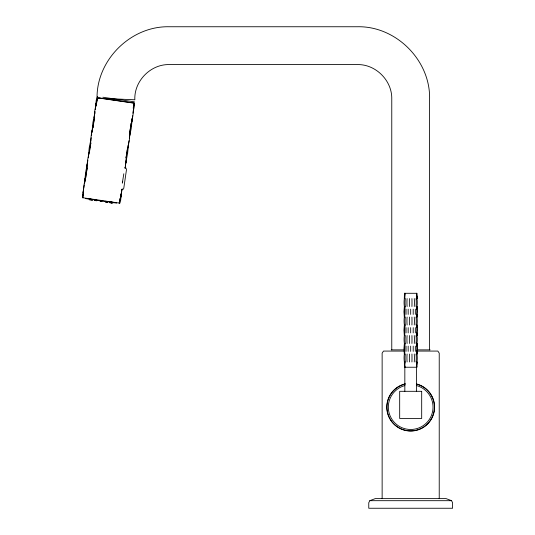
<?xml version="1.0" encoding="UTF-8"?>
<svg xmlns="http://www.w3.org/2000/svg" width="535" height="535" viewBox="0 0 535 535"><rect width="100%" height="100%" fill="white"/><g stroke="black" fill="none" stroke-linecap="round" stroke-linejoin="round"><path stroke-width="0.8" d="M391.767 349.87L391.767 98.988C392.208 80.598 375.744 64.133 357.353 64.581L169.261 64.581C150.556 64.113 133.984 81.126 134.833 99.798L98.473 98.213M404.654 308.481L404.687 306.501L404.627 308.481M404.654 326.965L404.687 324.986L404.627 326.965M404.654 345.449L404.687 343.47L404.627 345.449M404.654 363.94L404.687 361.954L404.627 363.94M416.919 298.577L416.959 295.935L416.999 298.577A27.499 26.971 -90 0 1 416.999 306.501L416.531 317.061L416.718 314.419M416.919 317.061L416.959 314.419L416.999 317.061A27.499 26.971 -90 0 1 416.999 324.986L416.531 335.552L416.718 332.91M416.919 335.552L416.959 332.91L416.999 335.552A27.499 26.971 -90 0 1 416.999 343.47L416.531 354.036L416.718 351.395M416.919 354.036L416.959 351.395L416.999 354.036A27.499 26.971 -90 0 1 416.999 361.954L416.464 367.237L416.919 361.954M404.661 295.273L404.694 293.294L404.627 295.273M408.165 309.143L408.165 314.419M408.165 327.627L408.165 332.91M408.165 346.112L408.165 351.395M413.201 314.419L413.201 309.143M413.201 332.91L413.201 327.627M413.201 351.395L413.201 346.112M416.919 306.501L416.718 309.143M416.919 324.986L416.718 327.627M416.919 343.47L416.718 346.112M406.032 309.143L406.032 314.419M406.032 327.627L406.032 332.91M406.032 346.112L406.032 351.395M415.334 314.419L415.334 309.143M415.334 332.91L415.334 327.627M415.334 351.395L415.334 346.112M83.547 190.213L83.186 192.714L83.935 185.17L85.446 177.734L84.43 183.966M91.164 137.749L90.542 142.758L91.218 135.208L92.729 127.771L91.966 132.125L92.655 127.758L92.381 129.637M94.989 111.521L94.187 117.78L94.862 110.223L96.367 102.787L95.605 107.14L95.932 105.275M126.026 160.687L126.387 158.193L125.19 168.217M129.336 138.211L129.958 133.195L129.283 140.752L127.771 148.188L128.534 143.835L127.624 153.271L125.417 165.068M132.981 113.226L133.596 108.217L132.921 115.774L131.416 123.204L132.285 118.228L131.262 128.286L129.751 135.723M404.647 309.143L404.834 306.501L404.687 317.061L404.647 314.419M404.647 327.627L404.834 324.986L404.687 335.552L404.647 332.91M404.647 346.112L404.834 343.47L404.687 354.036L404.647 351.395M84.931 180.215L85.373 177.727L84.61 182.716L85.593 172.651L87.486 162.727L86.824 167.729L87.579 160.186L89.084 152.756L88.576 155.23M92.201 130.246L92.876 122.689L94.387 115.259M95.584 107.14L96.24 100.219L96.995 97.778L134.432 103.235L134.459 105.79L133.396 110.738M417.012 298.577L416.939 293.294L404.42 293.294L404.346 298.577A27.499 26.971 -90 0 0 404.366 306.501L403.938 311.778L404.346 317.061A27.499 26.971 -90 0 0 404.366 324.986L403.938 330.269L404.346 335.552A27.499 26.971 -90 0 0 404.366 343.47L403.938 348.753L404.346 354.036A27.499 26.971 -90 0 0 404.366 361.954L404.42 367.237L416.939 367.237L417.012 361.954M417.012 317.061L417.42 311.778L417.012 306.501M417.012 335.552L417.42 330.269L417.012 324.986M417.012 354.036L417.42 348.753L417.012 343.47M122.207 188.835L120.489 198.151L121.358 193.175L120.616 200.719L119.867 203.16L82.43 197.703L82.403 195.148L83.748 188.333M123.819 173.761L122.334 183.11L122.729 181.258M87.192 165.235L87.439 163.356M91.532 135.248L91.712 134.004M95.263 109.642L95.531 107.769M121.505 191.918L120.656 197.535M124.969 168.191L125.143 166.94M128.701 142.584L128.968 140.705M132.433 116.978L132.606 115.727M92.234 200.143L92.629 199.334L92.501 200.184L89.205 199.702L89.332 198.853L90.903 199.08M96.213 200.725L96.34 199.869M101.65 201.514L101.777 200.665M107.087 202.31L107.481 201.494L107.361 202.35L105.522 202.083L105.642 201.227M111.073 202.885L111.193 202.036M89.479 199.742L89.599 198.893M90.127 199.836L90.248 198.987M90.937 199.956L91.057 199.1M91.585 200.05L91.706 199.201M94.769 199.642L94.648 200.491L96.481 200.765L96.608 199.909L95.691 199.776L95.564 200.625M94.916 200.531L95.036 199.682M100.353 201.327L100.48 200.478M101.001 201.421L101.128 200.571M105.79 202.116L105.917 201.267M106.438 202.217L106.565 201.361M109.628 201.809L109.501 202.658L112.798 203.139L112.918 202.29M109.769 202.698L109.896 201.849M110.417 202.792L110.544 201.942L112.651 202.25M111.226 202.912L111.354 202.063M111.34 202.925L111.461 202.076M111.875 203.006L112.002 202.156M131.764 121.345L131.49 123.217L131.817 121.351M87.707 161.483L87.887 160.232M83.881 187.711L84.249 185.217M121.686 190.674L121.866 189.423M91.993 132.132L92.287 130.259M88.248 157.731L89.231 147.673L90.749 140.237M131.851 120.716L132.252 118.222M128.213 145.701L128.507 143.828M95.859 105.268L96.293 102.78M120.669 197.542L120.997 195.676M369.799 500.686L368.762 502.746L368.762 508.25L452.597 508.25L452.597 502.746L451.567 500.686L446.103 498.62L375.256 498.62L369.799 500.686L451.567 500.686M121.826 189.718L123.424 189.082L123.772 188.266L126.501 169.548L125.865 167.95L125.05 167.595M391.252 349.87L403.443 349.87M417.922 349.87L430.113 349.87M403.925 351.074L383.508 351.074L382.137 353.14L382.137 498.673M416.712 351.074L437.851 351.074L439.228 353.14L439.228 498.673M97.397 98.166L97.036 98.152C96.554 59.853 130.941 25.874 169.227 26.75L357.393 26.75C395.98 25.847 430.501 60.375 429.598 98.962L429.598 349.87M97.377 96.447L97.738 96.494M102.807 97.236L134.439 101.844M98.614 97.838L134.265 103.034M85.553 198.579L116.623 203.106M416.464 293.294L416.611 294.618M404.681 365.258L404.901 367.237M416.531 297.447L416.531 299.112M416.531 315.724L416.531 317.382M416.531 334.83L416.531 336.488M416.531 342.306L416.531 343.965M416.531 353.1L416.531 354.765M416.531 366.395L416.531 391.312M410.679 309.143L410.679 314.419M410.679 327.627L410.679 332.91M410.679 346.112L410.679 351.395M404.834 366.395L404.834 391.312M416.865 384.043A23.901 23.901 0 0 1 430.113 421.058A23.901 23.901 0 0 1 390.804 420.416A23.901 23.901 0 0 1 405.256 383.856M416.818 384.21A23.734 23.734 0 0 1 433.959 411.763A23.734 23.734 0 0 1 409.389 430.829A23.734 23.734 0 0 1 387.039 409.201A23.734 23.734 0 0 1 405.296 384.023M411.937 354.036A27.499 5.363 -90 0 1 411.937 361.954M414.257 354.036A27.499 15.281 -90 0 1 414.257 361.954M416.036 354.036A27.499 22.865 -90 0 1 416.036 361.954M405.329 361.954A27.499 22.865 -90 0 1 405.329 354.036M407.102 361.954A27.499 15.281 -90 0 1 407.102 354.036M409.422 361.954A27.499 5.363 -90 0 1 409.422 354.036M411.937 335.552A27.499 5.363 -90 0 1 411.937 343.47M414.257 335.552A27.499 15.281 -90 0 1 414.257 343.47M416.036 335.552A27.499 22.865 -90 0 1 416.036 343.47M405.329 343.47A27.499 22.865 -90 0 1 405.329 335.552M407.102 343.47A27.499 15.281 -90 0 1 407.102 335.552M409.422 343.47A27.499 5.363 -90 0 1 409.422 335.552M411.937 317.061A27.499 5.363 -90 0 1 411.937 324.986M414.257 317.061A27.499 15.281 -90 0 1 414.257 324.986M416.036 317.061A27.499 22.865 -90 0 1 416.036 324.986M405.329 324.986A27.499 22.865 -90 0 1 405.329 317.061M407.102 324.986A27.499 15.281 -90 0 1 407.102 317.061M409.422 324.986A27.499 5.363 -90 0 1 409.422 317.061M411.937 298.577A27.499 5.363 -90 0 1 411.937 306.501M414.257 298.577A27.499 15.281 -90 0 1 414.257 306.501M416.036 298.577A27.499 22.865 -90 0 1 416.036 306.501M405.329 306.501A27.499 22.865 -90 0 1 405.329 298.577M407.102 306.501A27.499 15.281 -90 0 1 407.102 298.577M409.422 306.501A27.499 5.363 -90 0 1 409.422 298.577M416.464 385.541A22.356 22.356 0 0 1 428.996 419.955A22.356 22.356 0 0 1 392.369 419.955A22.356 22.356 0 0 1 404.895 385.541M404.393 296.597L404.366 298.577L404.527 295.935L404.447 298.577L404.413 296.597M404.393 315.082L404.366 317.061L404.527 314.419L404.447 317.061L404.413 315.082M404.393 333.566L404.366 335.552L404.527 332.91L404.447 335.552L404.413 333.566M404.393 352.057L404.366 354.036L404.527 351.395L404.447 354.036L404.413 352.057M416.691 365.92L416.671 367.237L416.712 365.92M404.834 361.954L404.694 367.237L404.834 361.954M416.718 295.935L416.531 298.577L416.671 293.294L416.718 295.935M404.901 293.294L404.687 298.577L404.901 293.294M83.052 195.248L82.785 197.756L83.594 192.774L83.052 195.248M134.071 103.181L133.262 108.17L134.071 103.181M86.249 172.751L85.687 177.774L87.238 167.789L86.249 172.751M89.887 147.767L89.332 152.789L90.876 142.812L89.887 147.767M93.531 122.782L92.97 127.805L94.521 117.827L93.531 122.782M96.888 100.312L96.614 102.827L97.631 97.872L96.888 100.312M120.241 198.117L119.225 203.073L120.241 198.117M127.25 150.663L125.979 158.133L127.524 148.148L127.23 150.656M130.894 125.678L129.617 133.148L131.169 123.17L130.868 125.678M94.769 112.765L94.474 115.272L94.802 112.765M125.879 161.944L125.725 163.195L125.859 161.938M100.206 200.438L100.085 201.287L101.924 201.555L102.045 200.705L100.206 200.438M421.687 391.312L399.678 391.312L399.678 418.484L421.687 418.484L421.687 391.312"/></g></svg>
